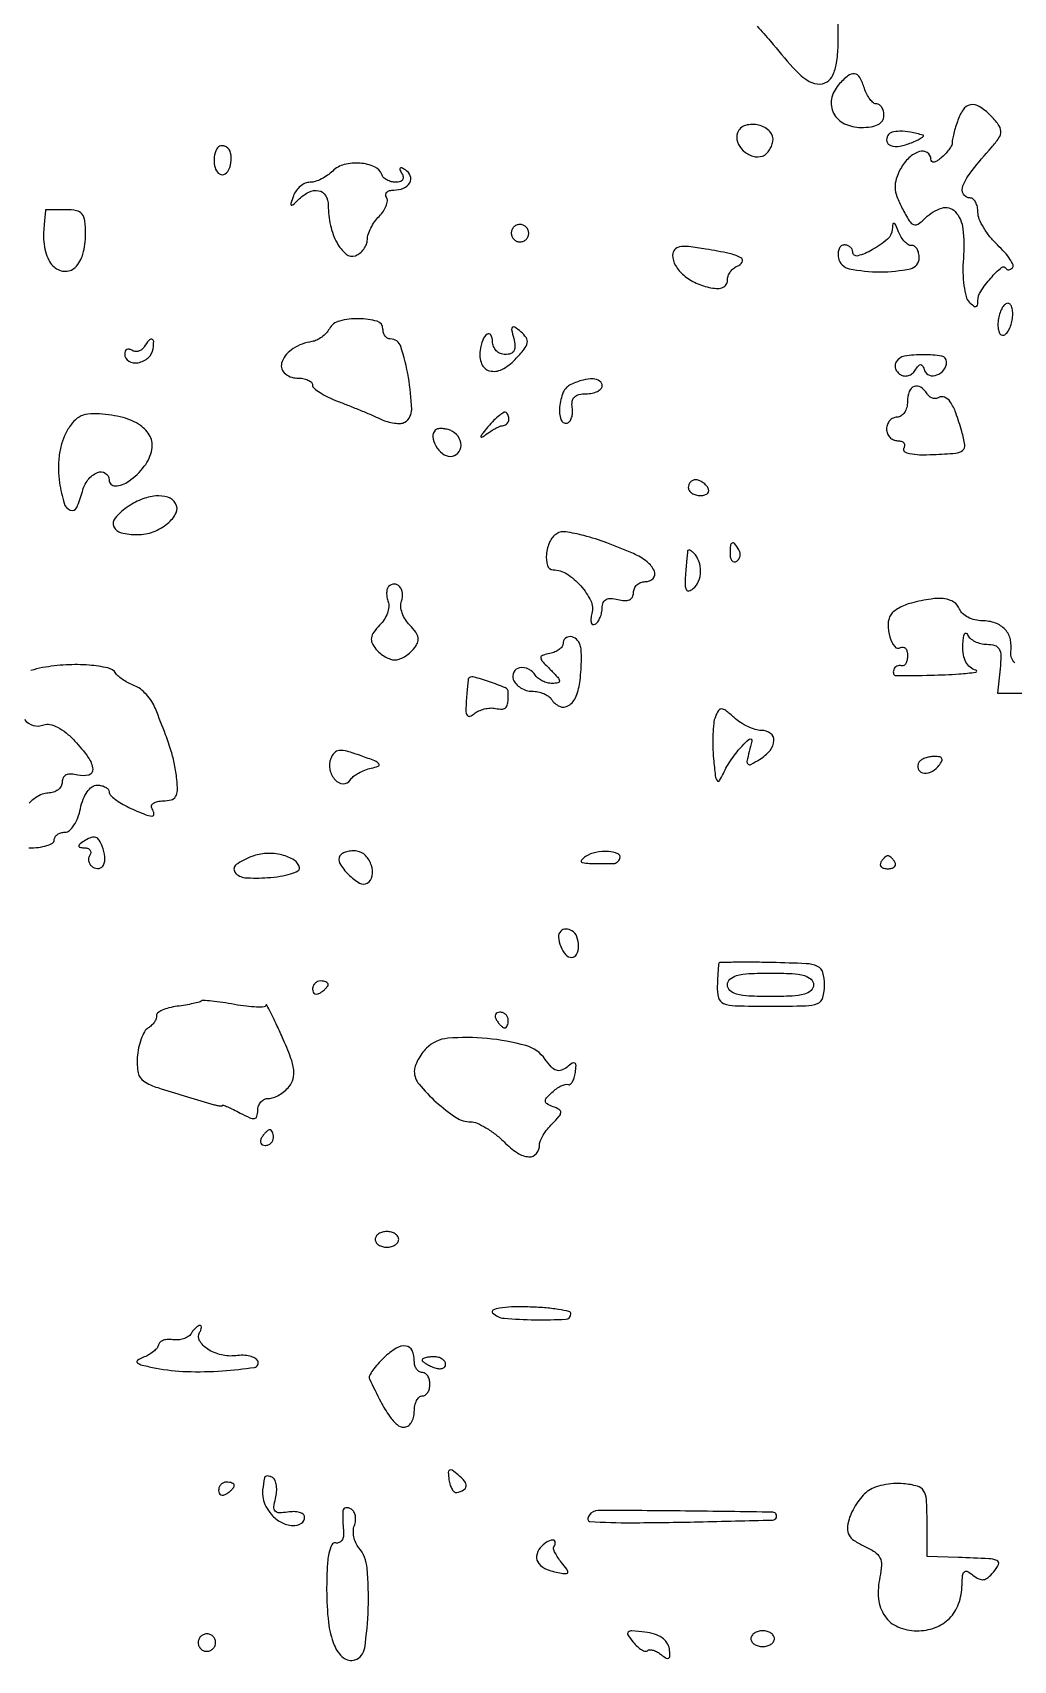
# Model space of a CAD drawing. Extents: x 0 to 5034, y 0 to 2560.
# Drawn here: x 3513.2 to 3638.5, y 731.2 to 939.1 of the extents above; entities that cross this region are included whole.
import ezdxf

# ---------------------------------------------------------------- set-up
doc = ezdxf.new("R2010")
doc.units = 0

msp = doc.modelspace()

# ---------------------------------------------------------------- linework, layer by layer
for points in [[(3605.803473, 939.92952, -0.019891), (3607.5, 938.015674, 0.009958), (3610.370258, 934.645201, 0.056285), (3612.122159, 933.067859, 0.128253), (3613.465668, 932.553784, 0.16834), (3614.737624, 932.84252, 0.152525), (3615.474896, 933.698018, 0.059098), (3615.928036, 935.21357, 0.03864), (3616.14372, 937.471508, 0.013353), (3616.115154, 940.75, 0.028167)], [(3638.716793, 858.645904, -0.267401), (3638.205575, 860, 0.097881), (3638.151911, 861.598639, 0.128708), (3637.474515, 862.884981, 0.123158), (3636.225784, 863.712063, 0.085185), (3634.547972, 864, -0.059514), (3633.612605, 864.111731, -0.059626), (3632.730505, 864.440625, -0.065417), (3632.031005, 864.926035, -0.117307), (3631.638374, 865.5, 0.156134), (3630.940717, 866.369511, 0.115594), (3629.777276, 866.800388, 0.069322), (3628.02289, 866.775995, 0.02313), (3625.5, 866.268316, 0.035174), (3624.688355, 866.003711, 0.032952), (3623.903192, 865.623131, 0.034649), (3623.252611, 865.190828, 0.088338), (3622.872568, 864.77362, 0.14303), (3622.518638, 863.535642, 0.070477), (3622.759534, 861.901832, 0.093816), (3623.374749, 860.70318, 0.383007), (3624.11369, 860.570264, -0.164268), (3624.449499, 860.648165, -0.190626), (3624.739646, 860.499165, -0.123316), (3624.935881, 860.11689, -0.057279), (3625, 859.559017, -0.04698), (3624.945468, 858.979925, -0.083319), (3624.779687, 858.531399, -0.128037), (3624.534812, 858.281367, -0.21913), (3624.25, 858.25, 0.099038), (3623.944686, 858.288153, 0.097945), (3623.646875, 858.20625, 0.097945), (3623.402666, 858.017143, 0.099038), (3623.25, 857.75, 0.059853), (3623.191161, 857.462964, 0.101439), (3623.220313, 857.220312, 0.141634), (3623.330298, 857.060627, 0.173266), (3623.5, 857, 0.005646), (3628.021793, 857.05106, 0.011142), (3631.609692, 857.212144, 0.019186), (3633.735909, 857.437336, 0.817838), (3633.75, 857.689326, -0.104968), (3633.003965, 858.063401, -0.1021), (3632.465448, 858.71145, -0.083281), (3632.154992, 859.636869, -0.04678), (3632.078947, 860.823324, -0.017876), (3632.141431, 861.779783, -0.071911), (3632.282867, 862.346539, -0.392907), (3632.467322, 862.432008, -0.221631), (3632.662281, 862.25, 0.117515), (3633.002012, 861.771585, 0.06387), (3633.603663, 861.367188, 0.058179), (3634.359384, 861.093044, 0.058007), (3635.1587, 861, -0.074782), (3636.157949, 860.849708, -0.19809), (3636.704776, 860.398677, -0.125428), (3636.918645, 859.526384, -0.023663), (3636.825366, 857.875249), (3636.5, 854.750498), (3642.291667, 854.750249, 0.007477)], [(3512.75, 834.984687, 0.02914), (3513.995173, 835.063206, 0.045421), (3515.045312, 835.289252, 0.057012), (3515.778916, 835.613958, 0.266074), (3516, 836, -0.136381), (3516.105986, 836.38134, -0.100289), (3516.403906, 836.70625, -0.086487), (3516.849526, 836.924955, -0.071046), (3517.375, 837, 0.183021), (3517.945366, 837.216014, 0.066225), (3518.522344, 837.88125, 0.054647), (3519.019073, 838.851844, 0.041636), (3519.35, 840, -0.041865), (3519.696501, 841.200126, -0.062968), (3520.209051, 842.159836, -0.080034), (3520.823464, 842.785878, -0.160109), (3521.475, 843, -0.053085), (3522.058444, 842.937881, -0.072897), (3522.552031, 842.753401, -0.092736), (3522.883478, 842.480872, -0.176215), (3523, 842.160515, 0.192314), (3523.158748, 841.763048, 0.036304), (3523.748197, 841.226727, 0.034096), (3524.571742, 840.666328, 0.025457), (3525.547053, 840.160515, 0.008191), (3527.600165, 839.265373, 0.085321), (3528.493932, 839.06125, 0.470358), (3528.740382, 839.328038, 0.105402), (3528.5, 840, -0.201072), (3528.440246, 840.378145, -0.181978), (3528.664784, 840.70625, -0.104895), (3529.187953, 840.928436, -0.048184), (3529.928846, 841, 0.065469), (3530.944413, 841.133549, 0.189131), (3531.505427, 841.547206, 0.139386), (3531.735038, 842.332044, 0.030574), (3531.659103, 843.75, 0.019695), (3531.366497, 845.634812, 0.025114), (3530.94235, 847.341288, 0.017207), (3530.230563, 849.431322, 0.004347), (3528.927297, 852.778065, 0.049669), (3528.449342, 853.69771, 0.040196), (3527.76801, 854.57759, 0.041661), (3526.998452, 855.292027, 0.078026), (3526.258652, 855.705123, -0.030224), (3525.540284, 856.020733, -0.026939), (3524.836007, 856.431726, -0.027911), (3524.243037, 856.871305, -0.071253), (3523.885203, 857.267312, 0.193423), (3522.842099, 857.975031, 0.033624), (3520.440092, 858.330158, 0.033691), (3517.512741, 858.36588, 0.03031), (3514.5, 858.015573, 0.038365), (3513.006291, 857.629312, 0.109686)], [(3512.200465, 851.391062, 0.16185), (3513.316696, 850.638025, 0.161118), (3514.663931, 850.70128, -0.147898), (3515.441059, 850.757909, -0.063417), (3516.429362, 850.399846, -0.051799), (3517.515355, 849.691805, -0.035479), (3518.590818, 848.685483, -0.030265), (3520.349615, 846.542095, -0.134255), (3520.918235, 845.0302, -0.367023), (3520.400343, 844.290311, -0.128795), (3519, 844.289749, 0.047946), (3518.136109, 844.429127, 0.120594), (3517.512551, 844.318305, 0.169691), (3517.138214, 843.968104, 0.121219), (3517, 843.40638, -0.124309), (3516.864557, 842.870015, -0.100781), (3516.483161, 842.413124, -0.09055), (3515.912665, 842.106094, -0.07844), (3515.240547, 842, 0.09735), (3514.472198, 841.848971, 0.052183), (3513.617088, 841.390171, 0.049174), (3512.811021, 840.718101, 0.054877)]]:
    msp.add_lwpolyline(points, format="xyb")
for points in [[(3616.189703, 932.439621, 0.132715), (3615.296493, 930.633731, 0.17218), (3615.562502, 928.819401, 0.159916), (3616.946441, 927.485328, 0.112953), (3619.067388, 927, 0.035031), (3620.351681, 927.090092, 0.083374), (3621.261231, 927.377872, 0.125784), (3621.801166, 927.854354, 0.150494), (3622, 928.5, 0.060283), (3621.930588, 929.073619, 0.079016), (3621.726045, 929.559375, 0.097128), (3621.423094, 929.884635, 0.15811), (3621.067388, 930, -0.170109), (3620.664493, 930.141156, -0.058089), (3620.222265, 930.5875, -0.0497), (3619.811679, 931.234602, -0.039709), (3619.5, 932, 0.047063), (3618.906861, 933.397491, 0.240301), (3618.23337, 933.861909, 0.211063), (3617.394907, 933.61718, 0.03691)], [(3631.369263, 927.75, 0.010005), (3631.083595, 926.851815, 0.012827), (3630.858699, 926.014063, 0.010722), (3630.704864, 925.310193, 0.099257), (3630.706148, 925, -0.181362), (3630.663433, 924.729855, -0.028339), (3630.365961, 924.268106, -0.028431), (3629.934541, 923.740908, -0.021339), (3629.404273, 923.210573, -0.034958), (3628.844312, 922.764293, -0.107114), (3628.397881, 922.580995, -0.245563), (3628.120761, 922.668365, -0.198494), (3628, 922.960573, 0.259034), (3627.535748, 923.796567, 0.220183), (3626.52152, 923.92246, 0.114172), (3625.184526, 923.125901, 0.078845), (3624.115915, 921.716589, 0.044485), (3623.56799, 920.429551, 0.089123), (3623.418864, 919.338156, 0.079496), (3623.653821, 918.182861, 0.02983), (3624.327935, 916.669017, 0.015953), (3625.214669, 915.085541, 0.161637), (3625.780335, 914.601388, 0.256305), (3626.382888, 914.670622, 0.042323), (3627.309571, 915.452428, -0.12157), (3629.393402, 916.711318, -0.287783), (3631.074281, 916.266096, -0.161934), (3632.08668, 914.060735, -0.047362), (3632.14199, 910.2802, 0.024484), (3632.086354, 908.489912, 0.028983), (3632.214623, 906.801895, 0.029893), (3632.485791, 905.418497, 0.133807), (3632.89199, 904.70801, 0.026839), (3633.43137, 904.223623, 0.209095), (3633.75, 904.136872, 0.315629), (3633.944357, 904.320823, 0.050401), (3634, 904.871429, -0.146494), (3634.357546, 906.065586, -0.033668), (3635.643473, 907.760141, -0.035323), (3637.010482, 909.12258, -0.495288), (3637.595238, 909, 0.161214), (3637.732443, 908.856821, 0.147004), (3637.933589, 908.817071, 0.108533), (3638.173439, 908.894704, 0.064125), (3638.412724, 909.07939, 0.308486), (3638.482656, 909.449089, 0.042195), (3638.088701, 910.177406, 0.036556), (3637.410855, 911.063066, 0.022572), (3636.496057, 912.003704, -0.034954), (3635.540891, 913.035754, -0.034399), (3634.733217, 914.196102, -0.036459), (3634.172229, 915.310343, -0.098702), (3634, 916.174314, 0.052809), (3633.92602, 916.872809, 0.072644), (3633.70625, 917.463705, 0.092522), (3633.381623, 917.860555, 0.176977), (3633, 918, -0.272917), (3632.1473, 918.502891, -0.230812), (3632.092739, 919.563428, -0.067515), (3633.244558, 921.497639, -0.014778), (3635.75, 924.463275, 0.037086), (3636.677009, 925.665393, 0.157842), (3636.915623, 926.528714, 0.152659), (3636.606499, 927.38507, 0.034013), (3635.571429, 928.571429, 0.056668), (3634.172013, 929.685103, 0.19025), (3633.041415, 929.894299, 0.201353), (3632.115652, 929.273864, 0.063843)], [(3603.293111, 926.321452, 0.179018), (3603.278975, 925.155701, 0.120879), (3604.01839, 924.033852, 0.114433), (3605.231989, 923.339664, 0.150709), (3606.5, 923.349122, 0.108371), (3606.904803, 923.582256, 0.055441), (3607.293912, 924.024469, 0.051301), (3607.610042, 924.591861, 0.053587), (3607.798424, 925.203572, 0.244967), (3607.418337, 926.482867, 0.140491), (3605.988475, 927.306054, 0.135551), (3604.302402, 927.261791, 0.231161)], [(3622.487659, 925.980032, 0.204716), (3622.370805, 925.205402, 0.260322), (3622.862331, 924.691833, 0.120045), (3624.008647, 924.624075, 0.050687), (3625.5, 925.054847, 0.014061), (3626.233788, 925.374297, 0.031637), (3626.765625, 925.666205, 0.062942), (3627.032464, 925.88686, 0.55915), (3627, 926.006226, 0.025368), (3625.373613, 926.395352, 0.047516), (3624.027565, 926.51568, 0.063656), (3623.029302, 926.382177, 0.191577)], [(3536.754232, 924.266312, 0.084697), (3536.436116, 923.221291, 0.082939), (3536.479003, 922.121909, 0.104464), (3536.84371, 921.288862, 0.234312), (3537.437328, 920.972506, 0.26629), (3538.162879, 921.360605, 0.1021), (3538.575922, 922.472687, 0.093314), (3538.533019, 923.735512, 0.201974), (3537.980032, 924.512341, 0.086456), (3537.629461, 924.652808, 0.102024), (3537.272696, 924.654687, 0.11056), (3536.965717, 924.518222, 0.11748)], [(3551.583177, 921.44032, -0.0445), (3550.924024, 920.889103, -0.036816), (3550.135772, 920.423094, -0.038257), (3549.343146, 920.10297, -0.076994), (3548.678417, 920, 0.105565), (3548.068815, 919.869845, 0.066828), (3547.44845, 919.485937, 0.06266), (3546.911789, 918.919059, 0.067377), (3546.547743, 918.25, 0.008433), (3546.20717, 917.307933, 0.309425), (3546.265306, 917.097977, 0.377046), (3546.461353, 917.10202, 0.009992), (3547.140754, 917.75, -0.07704), (3548.50233, 918.738451, -0.163895), (3549.774173, 918.929709, -0.219137), (3550.659325, 918.314878, -0.133852), (3551, 917.0651, 0.055312), (3551.284665, 914.499691, 0.068361), (3552.125534, 912.248893, 0.093551), (3553.275018, 910.82917, 0.274081), (3554.467987, 910.626089, 0.076222), (3555.053648, 910.960296, 0.064802), (3555.549971, 911.471465, 0.066812), (3555.885637, 912.074643, 0.093872), (3556, 912.678417, -0.079712), (3556.107392, 913.347765, -0.037887), (3556.443325, 914.156003, -0.036311), (3556.931637, 914.96651, -0.042668), (3557.509191, 915.652048, 0.046485), (3558.044588, 916.297463, 0.057548), (3558.408146, 916.987983, 0.068447), (3558.557735, 917.618411, 0.163911), (3558.450174, 918.08062, -0.148175), (3558.357632, 918.429386, -0.191609), (3558.489502, 918.729932, -0.132933), (3558.848825, 918.932992, -0.062596), (3559.381966, 919, 0.099341), (3560.627367, 919.249905, 0.165196), (3561.421601, 919.951433, 0.22459), (3561.489906, 920.825202, 0.164815), (3560.861803, 921.58541, 0.02762), (3560.391571, 921.841292, 0.309012), (3560.191836, 921.80982, 0.323892), (3560.154868, 921.616187, 0.028948), (3560.404508, 921.154508, -0.094832), (3560.579249, 920.696497, -0.192024), (3560.502314, 920.324708, -0.172939), (3560.179321, 920.081796, -0.075728), (3559.64235, 920, -0.063692), (3559.05303, 920.075376, -0.063576), (3558.501262, 920.29666, -0.069517), (3558.068559, 920.623696, -0.116278), (3557.830031, 921.009908, 0.215738), (3556.922164, 921.990882, 0.082771), (3555.072667, 922.431656, 0.077107), (3553.037444, 922.258005, 0.137449)], [(3514.918758, 916.5, 0.384417), (3514.883309, 916.468019, 0.000765), (3514.800316, 915.651225, 0.004356), (3514.715184, 914.718485, 0.002621), (3514.629632, 913.610555, 0.045665), (3514.653137, 912.401891, 0.03992), (3514.892616, 911.160081, 0.041959), (3515.296528, 910.06774, 0.087058), (3515.81682, 909.326037, 0.17345), (3517.271854, 908.637629, 0.220265), (3518.659367, 909.120922, 0.135923), (3519.66565, 910.831203, 0.065503), (3520, 913.372445, 0.027433), (3519.906499, 915.075326, 0.142105), (3519.550163, 915.937244, 0.177595), (3518.835479, 916.370451, 0.048389), (3517.5, 916.5), (3515.71051, 916.5)], [(3574.552786, 914.08541, 0.099038), (3574.401684, 913.679226, 0.097945), (3574.417584, 913.244476, 0.097945), (3574.597789, 912.848514, 0.099038), (3574.91459, 912.552786, 0.099038), (3575.320774, 912.401684, 0.097945), (3575.755524, 912.417584, 0.097945), (3576.151486, 912.597789, 0.099038), (3576.447214, 912.91459, 0.099038), (3576.598316, 913.320774, 0.097945), (3576.582416, 913.755524, 0.097945), (3576.402211, 914.151486, 0.099038), (3576.08541, 914.447214, 0.099038), (3575.679226, 914.598316, 0.097945), (3575.244476, 914.582416, 0.097945), (3574.848514, 914.402211, 0.099038)], [(3623.062483, 914, -0.204766), (3622.450518, 912.752178, -0.047485), (3620.500182, 911.371593, -0.064383), (3618.642169, 910.602409, -0.493803), (3618, 911.094085, 0.117731), (3617.917495, 911.439624, 0.10059), (3617.684711, 911.733887, 0.092674), (3617.336591, 911.931453, 0.083034), (3616.926676, 912, 0.165451), (3616.543907, 911.869776, 0.122344), (3616.263617, 911.517045, 0.093653), (3616.132671, 910.984759, 0.062239), (3616.176676, 910.355899, 0.302374), (3617.562878, 908.958695, 0.050594), (3621.51516, 908.558223, 0.052523), (3625.373422, 908.965109, 0.353955), (3626.5, 910.357143, 0.056966), (3626.428792, 910.980125, 0.080664), (3626.217719, 911.495673, 0.103937), (3625.905264, 911.826594, 0.172639), (3625.539043, 911.926, -0.159704), (3625.118903, 912.028762, -0.0624), (3624.649233, 912.409538, -0.053399), (3624.205367, 912.98357, -0.044064), (3623.859329, 913.676, 0.011077), (3623.500177, 914.531371, 0.193599), (3623.287652, 914.736895, 0.482931), (3623.130608, 914.648304, 0.026349)], [(3595, 910.710343, 0.134258), (3595.363686, 909.380324, 0.082492), (3596.41479, 908.128476, 0.070876), (3597.995259, 907.123855, 0.05868), (3599.897972, 906.519649, 0.049785), (3600.773971, 906.439919, 0.104755), (3601.43784, 906.586611, 0.146898), (3601.847313, 906.944251, 0.141216), (3602, 907.474084, -0.084012), (3602.093573, 908.02706, -0.067666), (3602.367188, 908.565192, -0.06812), (3602.772198, 909.00738, -0.087774), (3603.25, 909.279762, 0.18364), (3603.874067, 909.812117, 0.414107), (3603.716435, 910.352338, 0.072413), (3602.233196, 910.905723, 0.012199), (3599.25, 911.473657, 0.013033), (3597.046161, 911.778979, 0.072453), (3595.85525, 911.7396, 0.177108), (3595.241994, 911.38169, 0.174728)], [(3636.70757, 902.989749, 0.040656), (3636.56709, 902.192943, 0.050754), (3636.573231, 901.442032, 0.059493), (3636.712916, 900.841237, 0.169067), (3636.98019, 900.512243, 0.241489), (3637.323006, 900.484873, 0.114793), (3637.692538, 900.750262, 0.074084), (3638.035801, 901.284046, 0.041978), (3638.29243, 902.010251, 0.040656), (3638.43291, 902.807057, 0.050754), (3638.426769, 903.557968, 0.059493), (3638.287084, 904.158763, 0.169067), (3638.01981, 904.487757, 0.241489), (3637.676994, 904.515127, 0.114793), (3637.307462, 904.249738, 0.074084), (3636.964199, 903.715954, 0.041978)], [(3551.145329, 901.295205, -0.060792), (3550.735923, 900.735624, -0.045694), (3550.16516, 900.22853, -0.046594), (3549.528994, 899.845503, -0.074856), (3548.925113, 899.659097, 0.101595), (3546.525245, 898.776374, 0.157281), (3545.108126, 897.106944, 0.302114), (3545.391978, 895.669501, 0.19986), (3547, 895, -0.042005), (3547.765706, 894.93556, -0.061586), (3548.4125, 894.741888, -0.080913), (3548.85117, 894.457343, -0.211547), (3549, 894.12132, 0.220508), (3549.191729, 893.707716, 0.032208), (3549.954688, 893.14172, 0.031396), (3551.005165, 892.552614, 0.022157), (3552.25, 892.0204, -0.004697), (3553.651993, 891.478059, -0.003573), (3555.17824, 890.85844, -0.003612), (3556.601209, 890.256791, -0.008443), (3557.654647, 889.781131, 0.037176), (3558.551489, 889.436688, 0.040498), (3559.464256, 889.24078, 0.044248), (3560.263544, 889.207164, 0.127476), (3560.789342, 889.369806, 0.268732), (3561.665255, 891.003453, 0.035021), (3561.243207, 895.090162, 0.034949), (3560.267798, 899.028401, 0.325334), (3558.932612, 900, -0.132946), (3558.576783, 900.096314, -0.100322), (3558.273285, 900.367188, -0.087482), (3558.068676, 900.772349, -0.072954), (3557.99772, 901.25, 0.33335), (3557.247994, 902.245783, 0.068937), (3554.935938, 902.581639, 0.06294), (3552.436812, 902.282533, 0.206815)], [(3574.695306, 900.057151, -0.044816), (3574.854162, 899.110191, -0.140813), (3574.725362, 898.484932, -0.185479), (3574.31611, 898.125217, -0.088802), (3573.616631, 898, -0.102197), (3572.999735, 898.12742, -0.098634), (3572.474885, 898.489583, -0.09717), (3572.123232, 899.030526, -0.095967), (3572, 899.666667, 0.124706), (3571.787885, 900.503901, 0.452075), (3571.317487, 900.611751, 0.149299), (3570.74145, 899.854968, 0.052165), (3570.399285, 898.514744, 0.131187), (3570.595197, 896.820983, 0.240093), (3571.611894, 895.922972, 0.183804), (3573.195339, 896.099981, 0.085642), (3574.870728, 897.362397, 0.018115), (3576.040813, 898.701977, 0.119461), (3576.420213, 899.499695, 0.204079), (3576.287826, 900.164794, 0.069854), (3575.611986, 900.90706, 0.018174), (3574.81981, 901.51729, 0.355892), (3574.532952, 901.498965, 0.262919), (3574.431522, 901.181204, 0.012639)], [(3527.489919, 898.983688, -0.090427), (3527.179369, 898.639411, -0.095498), (3526.77286, 898.434921, -0.099685), (3526.334197, 898.401101, -0.108373), (3525.930902, 898.542705, 0.090666), (3525.57557, 898.681645, 0.169366), (3525.273452, 898.637945, 0.176081), (3525.071817, 898.418448, 0.098926), (3525, 898.059017, 0.267316), (3525.517036, 897.161034, 0.180313), (3526.712054, 896.95692, 0.134859), (3528.014104, 897.595094, 0.17713), (3528.639571, 898.75, 0.038129), (3528.703414, 899.667032, 0.354734), (3528.468532, 899.9525, 0.280881), (3528.07294, 899.80939, 0.030624)], [(3623.542705, 897.069098, 0.120427), (3623.410046, 896.660419, 0.10071), (3623.467763, 896.206842, 0.091814), (3623.708086, 895.777633, 0.081097), (3624.095492, 895.440983, 0.109238), (3624.58469, 895.270156, 0.099802), (3625.117572, 895.313198, 0.09525), (3625.612162, 895.564103, 0.089696), (3625.990753, 895.985037, -0.028059), (3626.404577, 896.577537, -0.240976), (3626.688975, 896.708685, -0.274088), (3626.935648, 896.548518, -0.034544), (3627.187966, 895.936102, 0.244106), (3627.794375, 895.347852, 0.169412), (3628.766909, 895.39095, 0.134739), (3629.663798, 896.069645, 0.165266), (3630, 897.059017, 0.366686), (3629.385452, 897.784321, 0.04087), (3627.053913, 897.978884, 0.040219), (3624.618251, 897.786474, 0.21785)], [(3582, 894.179715, 0.189629), (3581.032826, 893.183332, 0.074357), (3580.55584, 891.293834, 0.101802), (3580.722569, 889.697552, 0.39704), (3581.511992, 889.258137, 0.167579), (3581.854518, 889.482577, 0.085019), (3582.099539, 889.943015, 0.068965), (3582.213372, 890.562631, 0.052999), (3582.170756, 891.25, -0.082096), (3582.167651, 892.027037, -0.158874), (3582.44882, 892.573845, -0.138902), (3583.032122, 892.896074, -0.057228), (3583.937142, 893, 0.04651), (3584.726692, 893.073603, 0.066468), (3585.394035, 893.29375, 0.086572), (3585.844322, 893.618008, 0.195948), (3586, 894, 0.248152), (3585.673026, 894.618247, 0.139123), (3584.845211, 894.893835, 0.079431), (3583.560421, 894.747213, 0.038345)], [(3625, 892, -0.064853), (3624.900407, 891.235391, -0.082425), (3624.608333, 890.5875, -0.098894), (3624.175139, 890.154091, -0.148195), (3623.666667, 890, 0.111732), (3623.158026, 889.884901, 0.100101), (3622.725, 889.559375, 0.094518), (3622.434507, 889.072738, 0.087646), (3622.333333, 888.5, 0.091687), (3622.439229, 887.927369, 0.09591), (3622.742336, 887.440625, 0.09947), (3623.194455, 887.114901, 0.106911), (3623.725684, 887, -0.074174), (3624.213312, 886.927261, -0.150776), (3624.531041, 886.712006, -0.187812), (3624.631563, 886.392424, -0.122361), (3624.51211, 886.019594, 0.408065), (3624.59808, 885.637482, 0.092926), (3625.276565, 885.359147, 0.044958), (3626.540617, 885.214263, 0.016942), (3628.322543, 885.231396, 0.009569), (3631.157999, 885.409216, 0.151346), (3632.044436, 885.765514, 0.265601), (3632.319779, 886.477546, 0.03228), (3631.948597, 888.179232, 0.016553), (3631.1744, 890.576282, 0.063416), (3630.462429, 891.970395, 0.142928), (3629.749859, 892.556148, 0.2441), (3629, 892.5, -0.117181), (3628.623007, 892.374953, -0.100558), (3628.206842, 892.422376, -0.092847), (3627.815187, 892.635866, -0.08344), (3627.510081, 892.983688, 0.104932), (3626.701133, 893.830264, 0.248037), (3625.859864, 893.925531, 0.216463), (3625.220576, 893.267494, 0.086364)], [(3517.470312, 887.94259, 0.050662), (3516.935572, 886.588119, 0.037282), (3516.614421, 885.005818, 0.035705), (3516.522399, 883.313868, 0.035973), (3516.672562, 881.630337, 0.02861), (3517.252195, 879.014708, 0.235675), (3518.048776, 878.139123, 0.395454), (3518.871543, 878.471046, 0.047104), (3519.589356, 880.5, -0.102819), (3520.308129, 881.984852, -0.125837), (3521.518241, 882.933166, -0.247536), (3522.521011, 882.861872, -0.259207), (3523, 882, 0.427406), (3523.803817, 881.231435, 0.143921), (3525.519499, 881.820461, 0.07457), (3527.50808, 883.731264, 0.117087), (3528.477307, 885.882164, 0.167202), (3528.24031, 887.550807, 0.126163), (3527.005789, 888.948674, 0.087317), (3524.797529, 889.940598, 0.044746), (3521.790316, 890.42144, 0.046564), (3520.277507, 890.385219, 0.101329), (3519.179741, 890.022687, 0.099581), (3518.301022, 889.252853, 0.043927)], [(3571.410536, 888.773364, 0.010113), (3570.744435, 887.960028, 0.076681), (3570.501845, 887.529288, 0.668918), (3570.596961, 887.440406, 0.056445), (3571, 887.682196, -0.018516), (3571.62931, 888.127772, -0.019464), (3572.279687, 888.51776, -0.01953), (3572.864546, 888.809111, -0.07771), (3573.25, 888.914963, 0.13655), (3573.75918, 889.120893, 0.158366), (3574.053626, 889.550427, 0.149894), (3574.047812, 890.090222, 0.119832), (3573.743869, 890.589464, 0.340013), (3573.469444, 890.625313, 0.033959), (3572.884049, 890.230389, 0.031669), (3572.173437, 889.601196, 0.019089)], [(3564.666667, 888.333333, 0.228002), (3564.366162, 887.475802, 0.104344), (3564.747442, 886.322224, 0.095783), (3565.6008, 885.345588, 0.166945), (3566.606989, 885, 0.20454), (3567.568199, 885.410382, 0.194016), (3567.964279, 886.400611, 0.156585), (3567.588249, 887.560823, 0.146107), (3566.597766, 888.32411, 0.042219), (3566.022153, 888.49089, 0.048251), (3565.452084, 888.548781, 0.054566), (3564.968997, 888.498236, 0.144015)], [(3597, 881, 0.153634), (3597.120018, 880.618621, 0.097988), (3597.457961, 880.29375, 0.080552), (3597.962904, 880.074545, 0.062283), (3598.559017, 880, 0.066118), (3599.110654, 880.073267, 0.138808), (3599.478525, 880.29375, 0.191142), (3599.607943, 880.620352, 0.139169), (3599.5, 881, 0.06081), (3599.193797, 881.382515, 0.051032), (3598.7871, 881.70625, 0.053229), (3598.346558, 881.926698, 0.089642), (3597.940983, 882, 0.105429), (3597.581949, 881.923444, 0.099231), (3597.276414, 881.70625, 0.096318), (3597.071618, 881.381732, 0.092995)], [(3525.205776, 878.431578, 0.066898), (3523.781165, 877.118688, 0.278401), (3523.614334, 876.011392, 0.243312), (3524.537528, 875.233896, 0.055705), (3526.630446, 875, 0.089731), (3528.650325, 875.365434, 0.082257), (3530.4832, 876.420008, 0.105678), (3531.559979, 877.768117, 0.259865), (3531.504741, 878.992329, 0.178856), (3530.51284, 879.76733, 0.099847), (3528.970118, 879.938102, 0.076868), (3527.104716, 879.47721, 0.053891)], [(3580.20454, 875.123657, 0.148732), (3579.312933, 874.10696, 0.079971), (3578.872127, 872.482934, 0.100025), (3579.006108, 871.061003, 0.325582), (3579.71758, 870.522442, -0.13921), (3581.476475, 869.987835, -0.068276), (3583.269721, 868.452544, -0.069885), (3584.534477, 866.550699, -0.177607), (3584.690644, 864.925024, 0.03517), (3584.558633, 864.221426, 0.100715), (3584.60096, 863.728143, 0.245541), (3584.798771, 863.523287, 0.222284), (3585.093259, 863.557637, 0.10159), (3585.440719, 863.885285, 0.051984), (3585.733645, 864.410967, 0.048611), (3585.93276, 865.03827, 0.052601), (3586, 865.675648, -0.096222), (3586.1274, 866.331531, -0.17931), (3586.487059, 866.726569, -0.136294), (3587.10173, 866.855316, -0.04787), (3588, 866.710251, 0.047946), (3588.863891, 866.570873, 0.120594), (3589.487449, 866.681695, 0.169691), (3589.861786, 867.031896, 0.121219), (3590, 867.59362, -0.10582), (3590.114852, 868.13022, -0.099296), (3590.440625, 868.586876, -0.096212), (3590.927393, 868.892981, -0.092647), (3591.5, 869, 0.202674), (3592.494449, 869.420365, 0.300721), (3592.664304, 870.319549, 0.129227), (3591.725023, 871.54347, 0.060779), (3590, 872.572327, 0.015075), (3586.602803, 873.953828, 0.025327), (3583.666305, 874.879735, 0.026329), (3581.337839, 875.35696, 0.178114)], [(3602.333333, 872.543989, 0.059057), (3602.394948, 872.024148, 0.126631), (3602.582917, 871.669932, 0.191218), (3602.860929, 871.534562, 0.158515), (3603.182979, 871.613087, 0.108766), (3603.463027, 871.88478, 0.099739), (3603.614038, 872.257398, 0.095385), (3603.612382, 872.673795, 0.090093), (3603.457295, 873.069098, 0.02679), (3602.913397, 873.852054, 0.350126), (3602.59208, 873.929499, 0.269722), (3602.376303, 873.618676, 0.019984)], [(3596.918758, 872.916667, 0.024045), (3596.878195, 872.637873, 0.001599), (3596.802878, 871.832151, 0.002306), (3596.720562, 870.870591, 0.001722), (3596.638355, 869.809804, 0.01861), (3596.591671, 868.537714, 0.131651), (3596.750592, 867.945874, 0.350155), (3597.089292, 867.813319, 0.09835), (3597.6247, 868.103492, 0.123179), (3598.315418, 869.044984, 0.093317), (3598.57309, 870.304911, 0.091104), (3598.356104, 871.599477, 0.109844), (3597.695611, 872.637722, 0.034396), (3597.422791, 872.875383, 0.07593), (3597.180471, 873.006602, 0.152378), (3597.009574, 873.013835, 0.287041)], [(3558.708381, 868.375048, 0.134677), (3558.527503, 868.057413, 0.057103), (3558.460576, 867.567719, 0.050809), (3558.506223, 866.996799, 0.046306), (3558.666028, 866.427933, -0.119793), (3558.749186, 865.781603, -0.060342), (3558.559792, 864.976459, -0.054745), (3558.1474, 864.146079, -0.053819), (3557.56261, 863.419753, 0.037957), (3556.811861, 862.545463, 0.120079), (3556.517244, 861.838059, 0.146246), (3556.609331, 861.159148, 0.066969), (3557.087927, 860.394054, 0.047324), (3557.623363, 859.860653, 0.041241), (3558.273721, 859.409503, 0.043361), (3558.935678, 859.099984, 0.087903), (3559.5, 859, 0.087903), (3560.064322, 859.099984, 0.043361), (3560.726279, 859.409503, 0.041241), (3561.376637, 859.860653, 0.047324), (3561.912073, 860.394054, 0.066969), (3562.390669, 861.159148, 0.146246), (3562.482756, 861.838059, 0.120079), (3562.188139, 862.545463, 0.037957), (3561.43739, 863.419753, -0.056291), (3560.854547, 864.151011, -0.055839), (3560.447618, 864.99577, -0.06107), (3560.26691, 865.821866, -0.115453), (3560.359199, 866.493674, 0.117052), (3560.496498, 867.517062, 0.156392), (3560.125301, 868.371234, 0.21838), (3559.434917, 868.680013, 0.196461)], [(3581, 861.073324, -0.159927), (3580.875771, 860.694866, -0.07423), (3580.506913, 860.323883, -0.062145), (3579.96354, 860.015682, -0.050427), (3579.321407, 859.823324, 0.030371), (3578.378138, 859.581454, 0.33514), (3578.167563, 859.281648, 0.179355), (3578.35032, 858.836251, 0.010274), (3579.392836, 857.75, -0.011743), (3580.320912, 856.777288, -0.152026), (3580.530359, 856.32855, -0.393578), (3580.35087, 856.074436, -0.051524), (3579.630446, 856, -0.059196), (3579.006084, 856.074179, -0.050631), (3578.380757, 856.29375, -0.05308), (3577.847326, 856.617081, -0.091818), (3577.5, 857, 0.139834), (3576.600255, 857.820486, 0.159961), (3575.45219, 857.987259, 0.229656), (3574.699117, 857.444543, 0.218705), (3574.638374, 856.5, 0.095434), (3574.995299, 855.926498, 0.066849), (3575.58363, 855.440625, 0.064522), (3576.303841, 855.112113, 0.074909), (3577.047972, 855, -0.049465), (3577.79535, 854.925881, -0.04742), (3578.524778, 854.70625, -0.051141), (3579.130938, 854.383377, -0.106804), (3579.5, 854, 0.149717), (3580.555535, 853.074234, 0.255145), (3581.694733, 853.161969, 0.15614), (3582.66639, 854.352476, 0.064722), (3583.177032, 856.390687, 0.013149), (3583.30141, 857.77015, 0.014459), (3583.347976, 859.111221, 0.013968), (3583.322646, 860.25511, 0.068024), (3583.203104, 860.890687, 0.131838), (3582.705305, 861.64404, 0.161894), (3581.933983, 861.973531, 0.218102), (3581.278295, 861.736586, 0.201292)], [(3568.918758, 856.611328, 0.132257), (3568.882154, 856.516229, 0.001171), (3568.802878, 855.742458, 0.003943), (3568.720562, 854.848996, 0.002522), (3568.638355, 853.809804, 0.018108), (3568.589755, 852.520769, 0.135595), (3568.750229, 851.936556, 0.354455), (3569.092755, 851.810785, 0.091088), (3569.645407, 852.120678, -0.06563), (3570.218039, 852.481008, -0.045437), (3570.940451, 852.736364, -0.045562), (3571.694139, 852.856367, -0.067617), (3572.360234, 852.810873, 0.052495), (3573.251142, 852.722989, 0.227531), (3573.715598, 852.949649, 0.148567), (3573.946544, 853.537455, 0.01985), (3574, 854.883423, 0.302443), (3573.631471, 855.436947, 0.017057), (3571.607347, 856.203224, 0.016984), (3569.536193, 856.829919, 0.309403)], [(3600.454215, 851.741281, 0.063946), (3600.250016, 850.902095, 0.017047), (3600.144133, 849.527588, 0.016996), (3600.130186, 847.943393, 0.016781), (3600.223594, 846.355161, 0.006262), (3600.449299, 844.209968, 0.120457), (3600.681945, 843.586432, 0.537058), (3600.988492, 843.590044, 0.037235), (3601.484275, 844.5, -0.027011), (3601.93804, 845.374911, -0.016697), (3602.559333, 846.353125, -0.016734), (3603.239817, 847.281141, -0.028707), (3603.874857, 848, -0.008839), (3604.767261, 848.869068, -0.365216), (3605.017261, 848.882616, -0.296051), (3605.112368, 848.621215, -0.007139), (3604.790056, 847.309751, 0.014379), (3604.497899, 846.042077, 0.286307), (3604.632031, 845.68566, 0.296012), (3605.005901, 845.656599, 0.01506), (3606.109245, 846.300297, 0.077119), (3607.438893, 847.448221, 0.162771), (3607.940919, 848.697978, 0.25662), (3607.503112, 849.62041, 0.1576), (3606.328741, 850, -0.074941), (3605.559059, 850.116013, -0.035107), (3604.617346, 850.48061, -0.033785), (3603.66461, 851.009935, -0.040247), (3602.84959, 851.636119, 0.015816), (3601.785609, 852.539479, 0.158414), (3601.246289, 852.741306, 0.270755), (3600.847159, 852.530994, 0.047687)], [(3551.321929, 846.396551, 0.146526), (3551.215378, 844.986594, 0.129593), (3551.888697, 843.671845, 0.199355), (3552.90769, 843.184391, 0.271888), (3553.791641, 843.642677, -0.085194), (3554.205321, 844.10351, -0.038785), (3554.879419, 844.556571, -0.036939), (3555.682391, 844.934966, -0.041824), (3556.5, 845.172674, 0.042711), (3557.389147, 845.432888, 0.510355), (3557.466489, 845.727265, 0.128191), (3556.962444, 846.093949, 0.007829), (3555.204712, 846.752124, 0.015685), (3553.394815, 847.334397, 0.093071), (3552.40966, 847.427558, 0.181113), (3551.783545, 847.12537, 0.099422)], [(3626.439699, 845.902432, 0.224307), (3626.34949, 845.10226, 0.259634), (3626.912648, 844.594515, 0.153551), (3627.957775, 844.677327, 0.124203), (3628.870817, 845.344344, 0.031082), (3629.350581, 846.001551, 0.224487), (3629.398805, 846.379874, 0.276877), (3629.139755, 846.60512, 0.043901), (3628.440135, 846.666667, 0.045576), (3627.820558, 846.610073, 0.045718), (3627.222161, 846.442173, 0.049747), (3626.729936, 846.195636, 0.113856)], [(3519.999761, 835.97869, 0.016311), (3519.313103, 835.512604, 0.188789), (3519.141154, 835.243543, 0.417819), (3519.259549, 835.06902, 0.042895), (3519.809017, 835.015313, -0.075619), (3520.266803, 834.940191, -0.150532), (3520.564507, 834.731046, -0.184725), (3520.657431, 834.424386, -0.121205), (3520.542705, 834.069098, 0.100828), (3520.395525, 833.669126, 0.098348), (3520.414623, 833.239685, 0.097513), (3520.596957, 832.847224, 0.097277), (3520.91459, 832.552786, 0.174835), (3521.723957, 832.382471, 0.256725), (3522.293707, 832.807882, 0.137381), (3522.453341, 833.837711, 0.057706), (3522.124629, 835.213378, 0.057027), (3521.750086, 835.962246, 0.163277), (3521.299674, 836.318649, 0.167894), (3520.734289, 836.326012, 0.06109)], [(3541.25, 833.902148, 0.061385), (3539.255334, 832.866166, 0.424266), (3539.09114, 831.890063, 0.219442), (3540.362749, 831.190558, 0.035792), (3543.25, 831.192502, 0.021289), (3544.866595, 831.378903, 0.035544), (3546.199911, 831.688879, 0.041289), (3547.131444, 832.063125, 0.333936), (3547.324167, 832.450492, 0.210274), (3546.651138, 833.439694, 0.081244), (3545.087382, 834.094803, 0.069989), (3543.118132, 834.282125, 0.078032)], [(3552.49478, 833.991553, 0.280264), (3552.487739, 832.995451, 0.061568), (3553.586614, 831.586614, 0.061568), (3554.995451, 830.487739, 0.280264), (3555.991553, 830.49478, 0.213853), (3556.611537, 831.409103, 0.122442), (3556.517688, 832.763721, 0.112393), (3555.780407, 834.002979, 0.167679), (3554.670842, 834.577805, 0.049363), (3553.996696, 834.609569, 0.052949), (3553.345677, 834.506269, 0.059277), (3552.811855, 834.292077, 0.130034)], [(3583.88402, 833.907159, 0.08771), (3583.355962, 833.425444, 0.540242), (3583.45497, 833.140444, 0.058557), (3584.397367, 833.018367, 0.00296), (3587.5, 833, 0.114011), (3587.709794, 833.048468, 0.065984), (3587.926563, 833.19231, 0.060583), (3588.117138, 833.404347, 0.061664), (3588.25, 833.654671, 0.403662), (3587.996552, 834.249917, 0.086005), (3586.788595, 834.531929, 0.062495), (3585.185356, 834.424253, 0.093439)], [(3621.603006, 833.166667, 0.156081), (3621.524383, 832.850742, 0.191391), (3621.654049, 832.578125, 0.128073), (3621.996371, 832.393832, 0.059847), (3622.5, 832.333333, 0.059847), (3623.003629, 832.393832, 0.128073), (3623.345951, 832.578125, 0.191391), (3623.475617, 832.850742, 0.156081), (3623.396994, 833.166667, 0.030643), (3623.17176, 833.485629, 0.036533), (3622.921053, 833.755208, 0.039602), (3622.681431, 833.94484, 0.148655), (3622.5, 834, 0.148655), (3622.318569, 833.94484, 0.039602), (3622.078947, 833.755208, 0.036533), (3621.82824, 833.485629, 0.030643)], [(3580.708381, 824.375048, 0.218914), (3580.41633, 823.585694, 0.079214), (3580.701133, 822.394883, 0.079209), (3581.34213, 821.351599, 0.218838), (3582.106989, 821, 0.288442), (3582.733635, 821.394307, 0.10994), (3582.977688, 822.443632, 0.091719), (3582.766543, 823.649023, 0.166742), (3582.13948, 824.413797, 0.073142), (3581.767811, 824.574254, 0.072274), (3581.36413, 824.621794, 0.077846), (3580.991182, 824.552986, 0.112362)], [(3600.899453, 820.25, 0.074954), (3600.856495, 820.065691, 0.002441), (3600.799839, 819.306424, 0.004632), (3600.745536, 818.407482, 0.003198), (3600.7, 817.388889, 0.072073), (3600.863043, 815.850928, 0.243301), (3601.514123, 815.11876, 0.086474), (3603.001654, 814.826337, 0.005397), (3607.5, 814.777778, 0.005459), (3612.026483, 814.827203, 0.088438), (3613.514268, 815.12609, 0.23749), (3614.186165, 815.877207, 0.065956), (3614.4, 817.491187, 0.065969), (3614.187004, 819.098516, 0.22986), (3613.519036, 819.867266, 0.089622), (3612.044836, 820.204354, 0.005997), (3607.699453, 820.352298, 0.003523), (3605.123336, 820.390927, 0.005748), (3602.937977, 820.383175, 0.001412), (3601.042628, 820.34931, 0.301543)], [(3549, 816.940983, 0.108972), (3549.078288, 816.586039, 0.182303), (3549.29375, 816.3746, 0.161196), (3549.6179, 816.343488, 0.082592), (3550, 816.5, 0.029505), (3550.382774, 816.768994, 0.035638), (3550.70625, 817.066025, 0.038439), (3550.934461, 817.34829, 0.151918), (3551, 817.559017, 0.210953), (3550.92554, 817.727648, 0.081139), (3550.70625, 817.870461, 0.061769), (3550.382849, 817.967655, 0.042167), (3550, 818, 0.105053), (3549.618444, 817.918938, 0.099167), (3549.29375, 817.688914, 0.09642), (3549.076123, 817.345238, 0.093332)], [(3613, 817.5, -0.211442), (3612.683247, 816.784456, -0.118311), (3611.833333, 816.318182, -0.054498), (3610.247932, 816.066617, -0.01212), (3607.5, 816, -0.01212), (3604.752068, 816.066617, -0.054498), (3603.166667, 816.318182, -0.118311), (3602.316753, 816.784456, -0.211442), (3602, 817.5, -0.211442), (3602.316753, 818.215544, -0.118311), (3603.166667, 818.681818, -0.054498), (3604.752068, 818.933383, -0.01212), (3607.5, 819, -0.01212), (3610.247932, 818.933383, -0.054498), (3611.833333, 818.681818, -0.118311), (3612.683247, 818.215544, -0.211442)], [(3534.759323, 815.425989, -0.135286), (3534.526144, 815.293575, -0.008287), (3533.74045, 815.108828, -0.011846), (3532.783801, 814.924173, -0.008465), (3531.705703, 814.761173, 0.028634), (3530.657033, 814.559081, 0.044818), (3529.790539, 814.25529, 0.056091), (3529.202883, 813.903949, 0.269489), (3529.059175, 813.557705, -0.124205), (3529.016509, 813.18534, -0.059357), (3528.792673, 812.755184, -0.053482), (3528.436547, 812.336845, -0.051325), (3527.995157, 811.997007, 0.126697), (3527.528173, 811.510738, 0.040161), (3527.103002, 810.590583, 0.03716), (3526.776237, 809.446808, 0.03373), (3526.608967, 808.229514, 0.063472), (3526.723026, 806.253318, 0.209099), (3527.440356, 805.197305, 0.065485), (3529.23431, 804.372238, 0.002721), (3536, 802.31754, 0.01346), (3536.57531, 802.162966, 0.023613), (3537.059375, 802.070701, 0.021635), (3537.426326, 802.034674, 0.430298), (3537.5, 802.10443, -0.528789), (3537.576556, 802.156578, -0.008105), (3538.160937, 801.915637, -0.013453), (3538.886901, 801.579017, -0.007579), (3539.75, 801.133796, 0.01644), (3540.982625, 800.525365, 0.14391), (3541.579689, 800.441356, 0.296192), (3541.897964, 800.721628, 0.068327), (3542, 801.464816, -0.088513), (3542.104582, 802.050964, -0.094834), (3542.404657, 802.54904, -0.09998), (3542.85203, 802.882243, -0.110665), (3543.377555, 803, 0.086769), (3543.99546, 803.108043, 0.043517), (3544.717113, 803.441798, 0.041465), (3545.423923, 803.928523, 0.048072), (3546.003314, 804.503993, 0.106658), (3546.521981, 805.499746, 0.100859), (3546.598228, 806.641852, 0.057143), (3546.198688, 808.216186, 0.013169), (3545.158372, 810.753993, 0.005038), (3544.352461, 812.532566, 0.00995), (3543.670509, 813.924991, 0.008936), (3543.141281, 814.909611, 0.751409), (3543.032614, 814.884274, -0.382159), (3542.826967, 814.677632, -0.021349), (3541.842625, 814.662811, -0.024069), (3540.552988, 814.760707, -0.014244), (3539.027385, 814.994992, 0.007952), (3537.483557, 815.252001, 0.012105), (3536.134938, 815.421256, 0.006767), (3535.01069, 815.519433, 0.218105)], [(3572.5, 813, 0.029505), (3572.768994, 812.617226, 0.035638), (3573.066025, 812.29375, 0.038439), (3573.34829, 812.065539, 0.151918), (3573.559017, 812, 0.210953), (3573.727648, 812.07446, 0.081139), (3573.870461, 812.29375, 0.061769), (3573.967655, 812.617151, 0.042167), (3574, 813, 0.105053), (3573.918938, 813.381556, 0.099167), (3573.688914, 813.70625, 0.09642), (3573.345238, 813.923877, 0.093332), (3572.940983, 814, 0.108972), (3572.586039, 813.921712, 0.182303), (3572.3746, 813.70625, 0.161196), (3572.343488, 813.3821, 0.082592)], [(3563.556686, 809.413829, 0.039512), (3562.960978, 808.715718, 0.035302), (3562.457277, 807.906664, 0.037055), (3562.109715, 807.111798, 0.084735), (3562, 806.46904, 0.175635), (3562.601363, 804.809883, 0.035761), (3564.805586, 802.522745, 0.036642), (3567.340195, 800.55922, 0.147522), (3569.194327, 800, -0.102264), (3570.027066, 799.827882, -0.032892), (3571.155569, 799.24981, -0.03124), (3572.359172, 798.423521, -0.03034), (3573.462928, 797.446163, 0.048709), (3575.165317, 796.046674, 0.131053), (3576.635623, 795.542903, 0.248548), (3577.598906, 795.970481, 0.16801), (3578, 797.130446, -0.106869), (3578.107705, 797.628602, -0.03153), (3578.476613, 798.322074, -0.03008), (3579.001543, 799.06982, -0.028302), (3579.622511, 799.765368, 0.016275), (3580.514787, 800.717701, 0.169756), (3580.712527, 801.207086, 0.280261), (3580.511543, 801.576029, 0.043644), (3579.726497, 801.94394, -0.03701), (3578.955414, 802.292924, -0.253783), (3578.736718, 802.630593, -0.204055), (3578.878927, 803.05275, -0.024415), (3579.584318, 803.771054, -0.032595), (3580.160736, 804.237638, -0.040422), (3580.75445, 804.589114, -0.045047), (3581.282751, 804.790191, -0.165445), (3581.635003, 804.771054, 0.261386), (3581.912583, 804.807102, 0.095559), (3582.189109, 805.110078, 0.063794), (3582.423968, 805.633419, 0.037189), (3582.574378, 806.305807, 0.024124), (3582.661293, 807.194522, 0.265182), (3582.505348, 807.502144, 0.298924), (3582.180271, 807.502872, 0.028515), (3581.509802, 807.008135, -0.085287), (3580.792585, 806.595039, -0.17444), (3580.15198, 806.590557, -0.122688), (3579.499918, 807.020161, -0.033278), (3578.719416, 807.990202, 0.174305), (3576.237524, 809.742045, 0.043999), (3571.299341, 810.648591, 0.043936), (3566.285685, 810.67767, 0.177681)], [(3542.5, 798, 0.082592), (3542.343488, 797.6179, 0.161196), (3542.3746, 797.29375, 0.182303), (3542.586039, 797.078288, 0.108972), (3542.940983, 797, 0.093332), (3543.345238, 797.076123, 0.09642), (3543.688914, 797.29375, 0.099167), (3543.918938, 797.618444, 0.105053), (3544, 798, 0.042167), (3543.967655, 798.382849, 0.061769), (3543.870461, 798.70625, 0.081139), (3543.727648, 798.92554, 0.210953), (3543.559017, 799, 0.151918), (3543.34829, 798.934461, 0.038439), (3543.066025, 798.70625, 0.035638), (3542.768994, 798.382774, 0.029505)], [(3557, 785, 0.148195), (3557.115568, 784.618646, 0.098894), (3557.440625, 784.29375, 0.082425), (3557.926543, 784.074694, 0.064853), (3558.5, 784, 0.064853), (3559.073457, 784.074694, 0.082425), (3559.559375, 784.29375, 0.098894), (3559.884432, 784.618646, 0.148195), (3560, 785, 0.148195), (3559.884432, 785.381354, 0.098894), (3559.559375, 785.70625, 0.082425), (3559.073457, 785.925306, 0.064853), (3558.5, 786, 0.064853), (3557.926543, 785.925306, 0.082425), (3557.440625, 785.70625, 0.098894), (3557.115568, 785.381354, 0.148195)], [(3571.991503, 775.607143, 0.176978), (3573.461886, 774.925106, 0.017633), (3577.402496, 774.732968, 0.014351), (3581.350035, 774.793149, 0.40109), (3582.00081, 775.472442, 0.348731), (3581.759073, 775.777555, 0.016837), (3580.399809, 776.047459, 0.021365), (3578.639597, 776.259029, 0.01305), (3576.549456, 776.3653, 0.013273), (3574.411502, 776.361357, 0.034123), (3572.873892, 776.212346, 0.071148), (3572.0498, 775.951194, 0.516807)], [(3533.470427, 772.95215, -0.110101), (3533.099741, 772.572075, -0.064619), (3532.525015, 772.294786, -0.059818), (3531.844951, 772.156239, -0.062407), (3531.16141, 772.185764, 0.054979), (3530.512823, 772.223406, 0.07375), (3529.936339, 772.10708, 0.092434), (3529.518074, 771.861625, 0.169482), (3529.324, 771.522657, -0.13054), (3529.129208, 771.112971, -0.047121), (3528.663899, 770.658893, -0.042777), (3528.034925, 770.234553, -0.039078), (3527.324, 769.908599, 0.065152), (3526.634244, 769.547841, 0.498833), (3526.623837, 769.235955, 0.112503), (3527.244059, 768.932783, 0.009405), (3529.002674, 768.554664, 0.040696), (3532.902245, 768.117546, 0.025215), (3537.512863, 768.210416, 0.018944), (3541.578206, 768.65301, 0.513968), (3542, 769.473283, 0.158902), (3541.644759, 769.825455, 0.057753), (3540.970385, 770.072014, 0.049983), (3540.115197, 770.188392, 0.041442), (3539.197054, 770.144779, -0.090959), (3537.351861, 770.239184, -0.084672), (3535.608977, 770.979105, -0.114965), (3534.564173, 772.053467, -0.281097), (3534.570027, 773.113307, 0.03956), (3534.744813, 773.453599, 0.08554), (3534.810182, 773.739534, 0.161496), (3534.759918, 773.923917, 0.251199), (3534.618034, 774, 0.145242), (3534.382008, 773.929961, 0.040787), (3534.074674, 773.692194, 0.037465), (3533.755104, 773.353198, 0.031871)], [(3558.12927, 769.905806, 0.022789), (3557.319963, 769.079826, 0.032635), (3556.687955, 768.272826, 0.034084), (3556.280744, 767.579415, 0.227846), (3556.274981, 767.190387, 0.01077), (3557.711854, 764.251706, 0.035257), (3558.835746, 762.405336, 0.056339), (3559.794903, 761.333203, 0.18414), (3560.66898, 761, 0.148438), (3561.176571, 761.154086, 0.098857), (3561.609013, 761.5875, 0.082341), (3561.900589, 762.235386, 0.064735), (3562, 763, -0.048028), (3562.073693, 763.765418, -0.068025), (3562.29375, 764.4125, -0.088204), (3562.618118, 764.848523, -0.191087), (3563, 765, 0.148195), (3563.381354, 765.115568, 0.098894), (3563.70625, 765.440625, 0.082425), (3563.925306, 765.926543, 0.064853), (3564, 766.5, 0.064853), (3563.925306, 767.073457, 0.082425), (3563.70625, 767.559375, 0.098894), (3563.381354, 767.884432, 0.148195), (3563, 768, -0.142666), (3562.61866, 768.111069, -0.09965), (3562.29375, 768.423289, -0.08433), (3562.074854, 768.890182, -0.067639), (3562, 769.440983, 0.105397), (3561.710863, 770.7974, 0.263679), (3560.923813, 771.377464, 0.170403), (3559.698922, 771.106061, 0.048641)], [(3563, 769.606989, 0.222225), (3563.087111, 769.420671, 0.030693), (3563.440625, 769.160341, 0.030395), (3563.925442, 768.887494, 0.02136), (3564.5, 768.638374, 0.055937), (3565.074366, 768.488865, 0.100118), (3565.559375, 768.516384, 0.147206), (3565.877514, 768.710807, 0.184534), (3566, 769.031385, 0.152681), (3565.884506, 769.400789, 0.098158), (3565.559375, 769.715469, 0.08088), (3565.073532, 769.92777, 0.062722), (3564.5, 770, 0.024748), (3563.925176, 769.971531, 0.039339), (3563.440625, 769.884553, 0.046727), (3563.096084, 769.758929, 0.289661)], [(3542.875, 754.559017, 0.028969), (3542.623747, 753.02231, 0.072214), (3542.669194, 751.887623, 0.082005), (3543.027104, 750.900544, 0.046113), (3543.752722, 749.848189, 0.098722), (3544.972281, 748.865661, 0.103861), (3546.453632, 748.448681, 0.160163), (3547.56857, 748.733636, 0.276922), (3547.982046, 749.562672, 0.22034), (3547.795485, 749.895096, 0.089012), (3547.31548, 750.125829, 0.065143), (3546.622403, 750.223796, 0.042437), (3545.815314, 750.163553, -0.038733), (3544.751415, 750.076227, -0.215919), (3544.241629, 750.304397, -0.211152), (3544.070206, 750.842406, -0.037028), (3544.266882, 751.912557, 0.044305), (3544.408562, 752.751883, 0.053603), (3544.385868, 753.549911, 0.062631), (3544.214293, 754.19324, 0.159197), (3543.90612, 754.558021, 0.049878), (3543.549928, 754.731798, 0.088545), (3543.229454, 754.789319, 0.13444), (3542.996157, 754.725678, 0.207196)], [(3566.425622, 754.305807, 0.03958), (3566.581016, 753.626388, 0.061372), (3566.829593, 753.079414, 0.083825), (3567.12673, 752.738163, 0.231308), (3567.428663, 752.666667, 0.070797), (3568.299195, 752.997787, 0.252118), (3568.611354, 753.482629, 0.196363), (3568.410124, 754.111476, 0.045175), (3567.604459, 754.913307, 0.020399), (3566.832133, 755.50279, 0.278638), (3566.493884, 755.525707, 0.296217), (3566.330625, 755.2399, 0.022192)], [(3537, 752.940983, 0.108972), (3537.078288, 752.586039, 0.182303), (3537.29375, 752.3746, 0.161196), (3537.6179, 752.343488, 0.082592), (3538, 752.5, 0.029505), (3538.382774, 752.768994, 0.035638), (3538.70625, 753.066025, 0.038439), (3538.934461, 753.34829, 0.151918), (3539, 753.559017, 0.210953), (3538.92554, 753.727648, 0.081139), (3538.70625, 753.870461, 0.061769), (3538.382849, 753.967655, 0.042167), (3538, 754, 0.105053), (3537.618444, 753.918938, 0.099167), (3537.29375, 753.688914, 0.09642), (3537.076123, 753.345238, 0.093332)], [(3619.850975, 752.794053, 0.051679), (3619.170813, 752.136326, 0.029824), (3618.490774, 751.221568, 0.029526), (3617.911447, 750.211164, 0.043249), (3617.536157, 749.258095, 0.058873), (3617.332672, 748.080242, 0.143006), (3617.532378, 747.229721, 0.121186), (3618.189285, 746.532878, 0.036558), (3619.475361, 745.829273, -0.038821), (3620.815771, 745.088049, -0.130651), (3621.477113, 744.346418, -0.131975), (3621.679257, 743.378892, -0.039955), (3621.473606, 741.87983, 0.077452), (3621.302291, 739.102657, 0.1273), (3622.096578, 736.900935, 0.140469), (3623.785497, 735.500692, 0.103646), (3626.174941, 735, 0.086865), (3628.523841, 735.411175, 0.111863), (3630.364271, 736.589243, 0.11002), (3631.537593, 738.463006, 0.081904), (3631.968197, 740.872445, -0.02066), (3632.034381, 742.080781, -0.189864), (3632.268407, 742.540022, -0.315903), (3632.667473, 742.585017, -0.048297), (3633.367321, 742.110114, 0.059704), (3634.094431, 741.640504, 0.150414), (3634.710546, 741.543854, 0.137756), (3635.309769, 741.809137, 0.046911), (3635.989766, 742.487669, 0.064111), (3636.622145, 743.485922, 0.425945), (3636.431682, 743.978865, 0.087693), (3635.390727, 744.213619, 0.003515), (3631.5, 744.368708), (3627.5, 744.5), (3627.5, 749, 0.013632), (3627.424625, 751.764228, 0.126832), (3627.066997, 752.892938, 0.191746), (3626.265894, 753.480409, 0.039056), (3624.5, 753.794053, 0.042113), (3623.230352, 753.811232, 0.035321), (3621.896849, 753.6216, 0.036745), (3620.697211, 753.26971, 0.076796)], [(3552.884846, 750.309017, 0.032504), (3552.852133, 749.881694, 0.009306), (3552.856914, 749.217063, 0.009325), (3552.890339, 748.46563, 0.009778), (3552.951466, 747.727793, -0.063937), (3552.934694, 747.069904, -0.10736), (3552.737141, 746.556133, -0.145223), (3552.395151, 746.267273, -0.161936), (3551.966591, 746.227793, 0.350726), (3551.445795, 745.979155, 0.064759), (3551.085396, 744.896671, 0.036626), (3550.863513, 743.038339, 0.011372), (3550.799131, 740.223968, 0.02803), (3551.029414, 736.109953, 0.067992), (3551.773793, 733.166984, 0.124267), (3552.936863, 731.574418, 0.259096), (3554.400085, 731.299523, 0.284208), (3555.664114, 732.813559, 0.02676), (3556.110417, 737.853271, 0.030328), (3555.977656, 742.994499, 0.152739), (3554.898987, 745.621713, -0.069969), (3554.511739, 746.24908, -0.055066), (3554.272962, 747.012099, -0.056266), (3554.210038, 747.788695, -0.083907), (3554.34445, 748.45524, 0.066144), (3554.490109, 749.065469, 0.071976), (3554.464822, 749.67461, 0.080917), (3554.278798, 750.189531, 0.127958), (3553.956326, 750.526992, 0.068023), (3553.581951, 750.693163, 0.121238), (3553.247094, 750.706767, 0.161131), (3553.005843, 750.568568, 0.148497)], [(3584.345225, 749.75, 0.056164), (3584.20833, 749.46005, 0.113021), (3584.18226, 749.209821, 0.174011), (3584.2676, 749.040074, 0.175926), (3584.440983, 748.964286, 0.017157), (3589.729658, 748.808271, 0.004378), (3598.301667, 748.92464, 0.000683), (3607.754508, 749.148677, 0.301889), (3608.25, 749.496048, 0.522541), (3607.814925, 750.145766, 0.001771), (3596.641087, 750.304047, 0.00191), (3585.478807, 750.379989, 0.260798)], [(3578.093942, 745.613194, 0.140956), (3577.627448, 744.547635, 0.209811), (3577.905693, 743.583761, 0.132528), (3578.990319, 742.821457, 0.049727), (3580.805807, 742.358413, 0.044741), (3581.436885, 742.319912, 0.405894), (3581.611615, 742.499692, 0.162749), (3581.486962, 742.872507, 0.011847), (3580.805807, 743.733988, -0.024393), (3580.329865, 744.367987, -0.035813), (3579.981498, 744.971409, -0.039232), (3579.784725, 745.47343, -0.243384), (3579.833333, 745.737028, 0.183165), (3580.011381, 746.317698, 0.416055), (3579.698686, 746.590555, 0.128157), (3578.876134, 746.312483, 0.074424)], [(3534.552786, 734.08541, 0.099038), (3534.401684, 733.679226, 0.097945), (3534.417584, 733.244476, 0.097945), (3534.597789, 732.848514, 0.099038), (3534.91459, 732.552786, 0.099038), (3535.320774, 732.401684, 0.097945), (3535.755524, 732.417584, 0.097945), (3536.151486, 732.597789, 0.099038), (3536.447214, 732.91459, 0.099038), (3536.598316, 733.320774, 0.097945), (3536.582416, 733.755524, 0.097945), (3536.402211, 734.151486, 0.099038), (3536.08541, 734.447214, 0.099038), (3535.679226, 734.598316, 0.097945), (3535.244476, 734.582416, 0.097945), (3534.848514, 734.402211, 0.099038)], [(3589.949472, 733.560883, 0.033064), (3590.498605, 732.981764, 0.053095), (3591.044115, 732.5758, 0.072047), (3591.506403, 732.385861, 0.263719), (3591.800491, 732.467158, -0.197889), (3592.090266, 732.587856, -0.073786), (3592.535185, 732.523628, -0.058494), (3593.05684, 732.298433, -0.042111), (3593.577698, 731.935517, 0.035815), (3594.188187, 731.498645, 0.30861), (3594.505752, 731.514266, 0.245291), (3594.658343, 731.836807, 0.025848), (3594.580208, 732.694193, 0.112485), (3594.277802, 733.48181, 0.094707), (3593.648414, 734.118701, 0.076519), (3592.700854, 734.576111, 0.045058), (3591.467472, 734.835049, 0.009989), (3589.80054, 734.997086, 0.196267), (3589.319493, 734.842631, 0.382417), (3589.267107, 734.476177, 0.026056)], [(3605, 734, 0.148195), (3605.115568, 733.618646, 0.098894), (3605.440625, 733.29375, 0.082425), (3605.926543, 733.074694, 0.064853), (3606.5, 733, 0.064853), (3607.073457, 733.074694, 0.082425), (3607.559375, 733.29375, 0.098894), (3607.884432, 733.618646, 0.148195), (3608, 734, 0.148195), (3607.884432, 734.381354, 0.098894), (3607.559375, 734.70625, 0.082425), (3607.073457, 734.925306, 0.064853), (3606.5, 735, 0.064853), (3605.926543, 734.925306, 0.082425), (3605.440625, 734.70625, 0.098894), (3605.115568, 734.381354, 0.148195)]]:
    msp.add_lwpolyline(points, format="xyb", close=True)

doc.saveas('drawing.dxf')
